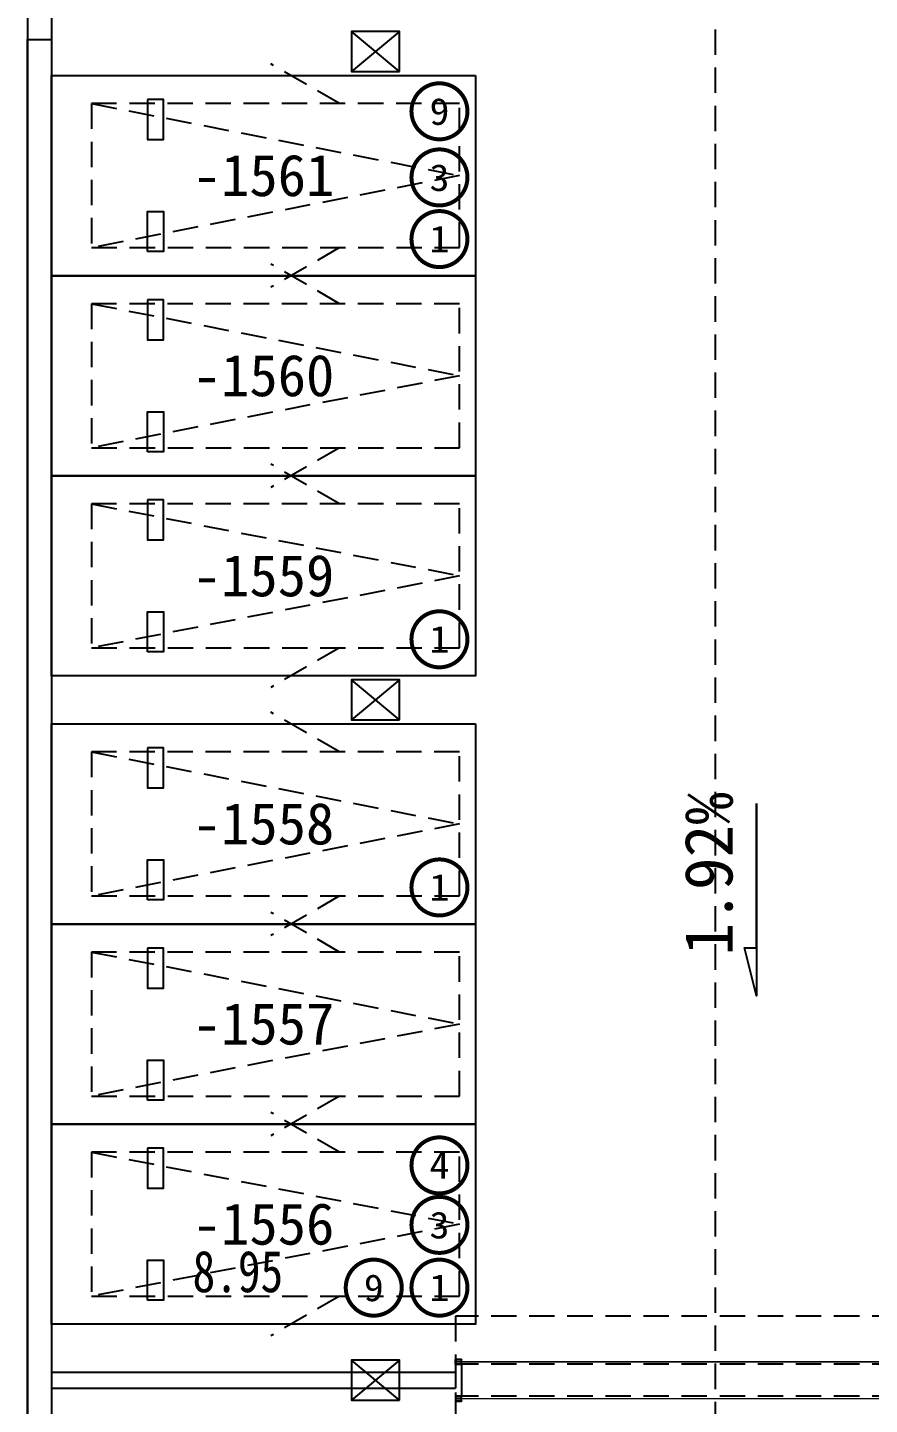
# Model space of a CAD drawing. Header units: millimetres. Extents: x 693907 to 1906102, y -24098 to 332602.
# Drawn here: x 781167 to 791691, y 76198 to 93400 of the extents above; entities that cross this region are included whole.
import ezdxf
from ezdxf.enums import TextEntityAlignment as Align

# ---------------------------------------------------------------- set-up
doc = ezdxf.new("R2010")
doc.units = ezdxf.units.MM
doc.header["$LTSCALE"] = 100
doc.linetypes.add('A6-DK-B1F$0$HIDDEN2', pattern=[4.7625, 3.175, -1.5875])
doc.linetypes.add('A6-DK-B1F$0$X-DK-BF1$0$X-DK-BF1$0$DK-WALL-B1F$0$HIDDEN2', pattern=[4.7625, 3.175, -1.5875])
doc.layers.get('Defpoints').update_dxf_attribs({"color": 189})
for name, color, linetype in [('A6-DK-B1F$0$A-CONC', 30, 'Continuous'), ('A6-DK-B1F$0$A-PRKG', 175, 'A6-DK-B1F$0$HIDDEN2'), ('A6-DK-B1F$0$A-PRKG-SIGN', 252, 'Continuous'), ('A6-DK-B1F$0$A-TRACK', 77, 'A6-DK-B1F$0$HIDDEN2'), ('A6-DK-B1F$0$A-WALL', 2, 'Continuous'), ('A6-DK-B1F$0$X-DK-BF1$0$X-DK-BF1$0$DK-WALL-B1F$0$A-DOOR', 190, 'Continuous'), ('A6-DK-BG-B1F$0$A-DRAIN', 152, 'Continuous'), ('A6-W-B1$0$S-WALL-S', 4, 'Continuous'), ('a_parking_number', 120, 'Continuous'), ('a_parking_price', 211, 'Continuous'), ('xref(dwg引用图层)', 7, 'Continuous')]:
    doc.layers.add(name, color=color, linetype=linetype)
doc.layers.add('A6-W-B1$0$S-EDIT', color=241, linetype='Continuous', plot=False)
doc.layers.add('LVTRY', color=6, linetype='Continuous', lineweight=18)
doc.layers.add('PUB_TEXT', color=7, linetype='Continuous', lineweight=15)
doc.styles.add('-黑体', font='simhei.ttf')
doc.styles.add('A6-DK-BG-B1F$0$华文细黑', font='STXIHEI.TTF')
doc.styles.add('华文细黑', font='STXIHEI.TTF')
doc.styles.add('黑体', font='simhei.ttf', dxfattribs={"width": 0.8})

# ---------------------------------------------------------------- blocks, each defined once
blk = doc.blocks.new('A6-W-B1$0$Z-2')
at = {"layer": 'A6-W-B1$0$S-EDIT'}
for p, q in [((72869, 44139), (73369, 43539)), ((73369, 44139), (72869, 43539))]:
    blk.add_line(p, q, dxfattribs=at)
at = {"layer": 'A6-W-B1$0$S-WALL-S', "color": 0, "linetype": 'ByBlock', "lineweight": -2}
blk.add_lwpolyline([(73369, 44139), (72869, 44139), (72869, 43539), (73369, 43539), (73369, 44139)], dxfattribs=at)
blk = doc.blocks.new('A6-W-B1', base_point=(85957, 40190))
at = {"layer": 'A6-W-B1$0$S-WALL-S'}
blk.add_lwpolyline([(124907, 91045), (124907, 133440), (125207, 133440), (125207, 91045), (124907, 91045)], dxfattribs=at)
at = {"layer": 'A6-W-B1$0$S-WALL-S', "rotation": 270}
for p in [(85418, 206409), (85418, 198309), (85418, 189809)]:
    blk.add_blockref('A6-W-B1$0$Z-2', p, dxfattribs=at)
blk = doc.blocks.new('A6-DK-BG-B1F$0$A-DRAIN-INDEX')
blk.add_lwpolyline([(300, 0), (0, 0), (-300, 0), (-500, 0), (-300, 50), (-300, 0)], close=True)
at = {"style": 'A6-DK-BG-B1F$0$华文细黑'}
blk.add_attdef('坡度', text='', height=250, dxfattribs=at).set_placement((0, 100), align=Align.CENTER)
blk = doc.blocks.new('A6-DK-BG-B1F')
at = {"layer": 'A6-DK-BG-B1F$0$A-DRAIN'}
ref = blk.add_blockref('A6-DK-BG-B1F$0$A-DRAIN-INDEX', (48062, 82804), dxfattribs=dict(at, xscale=3, yscale=3, zscale=3, rotation=90))
ref.add_attrib('坡度', '1.92%', dxfattribs={"layer": '0', "height": 600, "rotation": 90, "style": 'A6-DK-BG-B1F$0$华文细黑'}).set_placement((47762, 82828), align=Align.CENTER)
blk = doc.blocks.new('A6-DK-B1F$0$gsethsergtyf')
at = {"layer": 'A6-DK-B1F$0$A-TRACK'}
blk.add_line((47550, 42100, 0), (47550, 113600, 0), dxfattribs=at)
blk = doc.blocks.new('A6-DK-B1F$0$标准车位')
blk.add_lwpolyline([(350, 4600), (1250, 0), (2150, 4600)])
blk.add_lwpolyline([(350, 4600), (2150, 4600), (2150, 0), (350, 0)], close=True)
at = {"layer": 'A6-DK-B1F$0$A-PRKG-SIGN'}
for points in [[(0, -200), (2500, -200), (2500, 5100), (0, 5100)], [(300, 3900), (800, 3900), (800, 3700), (300, 3700)], [(2200, 3900), (1700, 3900), (1700, 3700), (2200, 3700)]]:
    blk.add_lwpolyline(points, close=True, dxfattribs=at)
at = {"layer": 'Defpoints', "color": 8, "linetype": 'A6-DK-B1F$0$HIDDEN2', "extrusion": (-5.18032e-09, 4.96178e-22, 1), "elevation": 0}
for points in [[(350, 1500), (-145, 2357)], [(2150, 1500), (2645, 2357)]]:
    blk.add_lwpolyline(points, dxfattribs=at)
blk = doc.blocks.new('*U446')
at = {"layer": 'A6-DK-B1F$0$X-DK-BF1$0$X-DK-BF1$0$DK-WALL-B1F$0$A-DOOR', "linetype": 'A6-DK-B1F$0$X-DK-BF1$0$X-DK-BF1$0$DK-WALL-B1F$0$HIDDEN2'}
for p, q in [((-200, 6000), (-200, 0)), ((200, 6000), (200, 0))]:
    blk.add_line(p, q, dxfattribs=at)
blk.add_lwpolyline([(-800, 0), (800, 0), (800, 6000), (-800, 6000), (-800, 0)], close=True, dxfattribs=at)
at = {"layer": 'A6-DK-B1F$0$X-DK-BF1$0$X-DK-BF1$0$DK-WALL-B1F$0$A-DOOR'}
for points in [[(-208, 5935), (-210, 5935), (-210, 5925), (-200, 5925), (-200, 6000), (-260, 6000), (-260, 5925), (-250, 5925), (-250, 5935), (-252, 5935), (-252, 5927), (-258, 5927), (-258, 5998), (-202, 5998), (-202, 5927), (-208, 5927)], [(208, 5935), (210, 5935), (210, 5925), (200, 5925), (200, 6000), (260, 6000), (260, 5925), (250, 5925), (250, 5935), (252, 5935), (252, 5927), (258, 5927), (258, 5998), (202, 5998), (202, 5927), (208, 5927)], [(-208, 65), (-210, 65), (-210, 75), (-200, 75), (-200, 0), (-260, 0), (-260, 75), (-250, 75), (-250, 65), (-252, 65), (-252, 73), (-258, 73), (-258, 2), (-202, 2), (-202, 73), (-208, 73)], [(208, 65), (210, 65), (210, 75), (200, 75), (200, 0), (260, 0), (260, 75), (250, 75), (250, 65), (252, 65), (252, 73), (258, 73), (258, 2), (202, 2), (202, 73), (208, 73)]]:
    blk.add_lwpolyline(points, close=True, dxfattribs=at)
at = {"layer": 'A6-DK-B1F$0$X-DK-BF1$0$X-DK-BF1$0$DK-WALL-B1F$0$A-DOOR', "linetype": 'A6-DK-B1F$0$X-DK-BF1$0$X-DK-BF1$0$DK-WALL-B1F$0$HIDDEN2', "const_width": 20}
for points in [[(-230, 5998), (-230, 2)], [(230, 5998), (230, 2)]]:
    blk.add_lwpolyline(points, dxfattribs=at)
at = {"layer": 'A6-DK-B1F$0$X-DK-BF1$0$X-DK-BF1$0$DK-WALL-B1F$0$A-DOOR'}
for points in [[(-200, 5925), (200, 5925)], [(-200, 75), (200, 75)]]:
    blk.add_lwpolyline(points, dxfattribs=at)

msp = doc.modelspace()

# ---------------------------------------------------------------- linework, layer by layer
at = {"layer": 'A6-DK-B1F$0$A-CONC'}
for p, q in [((781466.9, 95200), (781466.9, 49650)), ((781166.9, 94900), (781166.9, 49650))]:
    msp.add_line(p, q, dxfattribs=at)
at = {"layer": 'A6-DK-B1F$0$A-WALL'}
for p, q in [((781466.9, 76600), (786516.9, 76600)), ((786516.9, 76600), (786516.9, 76400, 0)), ((781466.9, 76400), (786516.9, 76400))]:
    msp.add_line(p, q, dxfattribs=at)
at = {"layer": 'LVTRY', "color": 6, "const_width": 50}
for points in [[(786665.7, 92353.3, 1), (785965.7, 92353.3, 1)], [(786665.7, 91527.4, 1), (785965.7, 91527.4, 1)], [(786665.7, 90756.9, 1), (785965.7, 90756.9, 1)], [(786665.7, 85756.9, 1), (785965.7, 85756.9, 1)], [(786665.7, 82656.9, 1), (785965.7, 82656.9, 1)], [(786665.7, 79184.3, 1), (785965.7, 79184.3, 1)], [(786665.7, 78441, 1), (785965.7, 78441, 1)], [(785844.5, 77656.9, 1), (785144.5, 77656.9, 1)], [(786665.7, 77656.9, 1), (785965.7, 77656.9, 1)]]:
    msp.add_lwpolyline(points, format="xyb", close=True, dxfattribs=at)

# ---------------------------------------------------------------- block references
msp.add_blockref('A6-DK-B1F$0$gsethsergtyf', (742216.9, 0))
at = {"layer": 'A6-DK-B1F$0$A-PRKG', "linetype": 'ByBlock', "extrusion": (-4.97963e-22, 5.18032e-09, -1), "zscale": -1, "rotation": 270}
for p in [(-786566.9, 92800, 0), (-786566.9, 90300, 0), (-786566.9, 87800, 0), (-786566.9, 84700, 0), (-786566.9, 82200, 0), (-786566.9, 79700, 0)]:
    msp.add_blockref('A6-DK-B1F$0$标准车位', p, dxfattribs=at)
at = {"layer": 'A6-DK-B1F$0$X-DK-BF1$0$X-DK-BF1$0$DK-WALL-B1F$0$A-DOOR', "extrusion": (2.22346e-21, -5.64264e-07, 1), "rotation": 270}
msp.add_blockref('*U446', (786516.9, 76500, 0), dxfattribs=at)
at = {"layer": 'xref(dwg引用图层)'}
for name in ['A6-W-B1', 'A6-DK-BG-B1F']:
    msp.add_blockref(name, (742216.9, 0), dxfattribs=at)

# ---------------------------------------------------------------- texts
at = {"layer": 'a_parking_number', "style": '华文细黑'}
for s, p in [('-1561', (784116.9, 91550, 0)), ('-1560', (784116.9, 89050, 0)), ('-1559', (784116.9, 86550, 0)), ('-1558', (784116.9, 83450, 0)), ('-1557', (784116.9, 80950, 0)), ('-1556', (784116.9, 78450, 0))]:
    msp.add_text(s, height=520, dxfattribs=at).set_placement(p, align=Align.MIDDLE)
at = {"layer": 'a_parking_price', "style": '黑体', "width": 0.8}
msp.add_text('8.95', height=520, dxfattribs=at).set_placement((783230, 77600.1))
at = {"layer": 'PUB_TEXT', "color": 6, "style": '-黑体'}
for s, width, p, p2 in [('9', 1.032317, (786191.4, 92184.1), (786440.1, 92184.1)), ('3', 1.032317, (786191.4, 91358.1), (786440.1, 91358.1)), ('1', 1.065055, (786187.5, 90590.7), (786444, 90590.7)), ('1', 1.065055, (786187.5, 85590.7), (786444, 85590.7)), ('1', 1.065055, (786187.5, 82490.7), (786444, 82490.7)), ('4', 1.048503, (786189.5, 79016.5), (786442, 79016.5)), ('3', 1.032317, (786191.4, 78271.8), (786440.1, 78271.8)), ('9', 1.032317, (785370.1, 77487.7), (785618.8, 77487.7)), ('1', 1.065055, (786187.5, 77490.7), (786444, 77490.7))]:
    msp.add_text(s, height=335, dxfattribs=dict(at, width=width)).set_placement(p, p2, align=Align.FIT)

doc.saveas('drawing.dxf')
